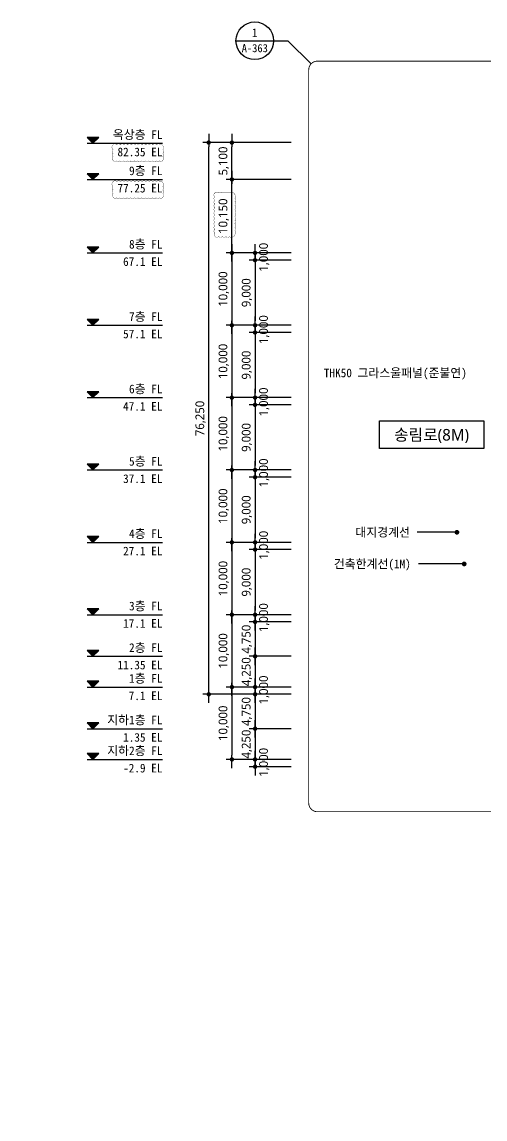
# Model space of a CAD drawing. Header units: millimetres. Extents: x -408440 to 245560, y -226171 to -13195.
# Drawn here: x -81440 to -17471, y -223737 to -72122 of the extents above; entities that cross this region are included whole.
import ezdxf
from ezdxf.enums import TextEntityAlignment as Align
from ezdxf.xclip import XClip

# ---------------------------------------------------------------- set-up
doc = ezdxf.new("R2010")
doc.units = ezdxf.units.MM
doc.header["$LTSCALE"] = 5
doc.header["$MEASUREMENT"] = 0
doc.linetypes.add('CEN', pattern=[62, 60, -1, 0, -1])
doc.linetypes.add('DASHDOTX2', pattern=[2, 1, -0.5, 0, -0.5])
doc.layers.get('0').update_dxf_attribs({"linetype": 'CONTINUOUS'})
for name, color, linetype, lineweight in [('A-CONC-LIN1', 2, 'CONTINUOUS', 40), ('A-DIMS', 7, 'CONTINUOUS', 25), ('A-MKXS-LEAD', 7, 'CONTINUOUS', 25), ('A-MKXS-MAK2', 3, 'DASHDOTX2', 25), ('A-MKXS-TEXT1', 3, 'CONTINUOUS', 25), ('A-MKXS-TEXT2', 7, 'CONTINUOUS', 25), ('A-MKXX-NAME', 3, 'CONTINUOUS', 25), ('A-XXXX-SYMB', 7, 'CONTINUOUS', 25), ('A-XXXX-TXT2', 3, 'CONTINUOUS', 25), ('REV-202205', 20, 'CONTINUOUS', 25)]:
    doc.layers.add(name, color=color, linetype=linetype, lineweight=lineweight)
doc.layers.add('A-CONC-SOLD', color=253, linetype='CEN')
doc.layers.add('ROOM', color=7, linetype='CONTINUOUS')
doc.styles.add('HY울릉도L', font='')
doc.styles.add('돋움체', font='')
doc.styles.add('맑은고딕', font='malgun.ttf')
doc.styles.get('HY울릉도L').set_extended_font_data('HY울릉도L')
doc.styles.get('돋움체').set_extended_font_data('DotumChe')
doc.dimstyles.new('CDIM', dxfattribs={"dimtxt": 3, "dimasz": 1.5, "dimexe": 2, "dimexo": 1, "dimgap": 1, "dimtad": 1, "dimdec": 0, "dimrnd": 0.5, "dimzin": 0, "dimdsep": 32, "dimlunit": 6, "dimtxsty": 'HY울릉도L', "dimblk1": '_CIDOT', "dimblk2": '_CIDOT', "dimsah": 1, "dimcen": 5.5, "dimclrd": 2, "dimclre": 2, "dimclrt": 7, "dimadec": 0, "dimazin": 0, "dimtfac": 1, "dimtdec": 0, "dimtix": 1, "dimtmove": 2, "dimatfit": 1, "dimldrblk": '_CIDOT', "dimfxl": 1, "dimtolj": 1, "dimtzin": 0, "dimlwd": -1, "dimarcsym": 0})

# ---------------------------------------------------------------- blocks, each defined once
blk = doc.blocks.new('_CIDOT')
at = {"color": 0, "linetype": 'ByBlock'}
blk.add_line((2, 0), (-1, 0), dxfattribs=at)
at = {"color": 0, "linetype": 'ByBlock', "const_width": 0.5}
blk.add_lwpolyline([(-0.25, 0, 1), (0.25, 0, 1)], format="xyb", close=True, dxfattribs=at)
blk = doc.blocks.new('*D103')
at = {"layer": 'A-DIMS', "lineweight": -2, "transparency": 16777216}
for p, q in [((123760, -217424), (114760, -217424)), ((123760, -227574), (114760, -227574))]:
    blk.add_line(p, q, dxfattribs=at)
at = {"layer": 'A-DIMS', "transparency": 16777216}
blk.add_line((115560, -226974), (115560, -218024), dxfattribs=at)
at = {"layer": 'A-DIMS', "transparency": 16777216, "xscale": 600, "yscale": 600, "zscale": 600}
for p, rotation in [((115560, -217424), 90), ((115560, -227574), 270)]:
    blk.add_blockref('_CIDOT', p, dxfattribs=dict(at, rotation=rotation))
at = {"layer": 'A-DIMS', "color": 3, "transparency": 16777216, "insert": (114436, -222499), "char_height": 1200, "attachment_point": 5, "rotation": 90, "style": '맑은고딕'}
blk.add_mtext('\\A1;10,150', dxfattribs=at)
blk = doc.blocks.new('*D104')
at = {"layer": 'A-DIMS', "lineweight": -2, "transparency": 16777216}
for p, q in [((123760, -227574), (114760, -227574)), ((123760, -237574), (114760, -237574))]:
    blk.add_line(p, q, dxfattribs=at)
at = {"layer": 'A-DIMS', "transparency": 16777216}
blk.add_line((115560, -228174), (115560, -236974), dxfattribs=at)
at = {"layer": 'A-DIMS', "transparency": 16777216, "xscale": 600, "yscale": 600, "zscale": 600}
for p, rotation in [((115560, -227574), 90), ((115560, -237574), 270)]:
    blk.add_blockref('_CIDOT', p, dxfattribs=dict(at, rotation=rotation))
at = {"layer": 'A-DIMS', "color": 3, "transparency": 16777216, "insert": (114436, -232574), "char_height": 1200, "attachment_point": 5, "rotation": 90, "style": '맑은고딕'}
blk.add_mtext('\\A1;10,000', dxfattribs=at)
blk = doc.blocks.new('*D105')
at = {"layer": 'A-DIMS', "lineweight": -2, "transparency": 16777216}
for p, q in [((123760, -237574), (114760, -237574)), ((123760, -247574), (114760, -247574))]:
    blk.add_line(p, q, dxfattribs=at)
at = {"layer": 'A-DIMS', "transparency": 16777216}
blk.add_line((115560, -238174), (115560, -246974), dxfattribs=at)
at = {"layer": 'A-DIMS', "transparency": 16777216, "xscale": 600, "yscale": 600, "zscale": 600}
for p, rotation in [((115560, -237574), 90), ((115560, -247574), 270)]:
    blk.add_blockref('_CIDOT', p, dxfattribs=dict(at, rotation=rotation))
at = {"layer": 'A-DIMS', "color": 3, "transparency": 16777216, "insert": (114436, -242574), "char_height": 1200, "attachment_point": 5, "rotation": 90, "style": '맑은고딕'}
blk.add_mtext('\\A1;10,000', dxfattribs=at)
blk = doc.blocks.new('*D106')
at = {"layer": 'A-DIMS', "lineweight": -2, "transparency": 16777216}
for p, q in [((123760, -247574), (114760, -247574)), ((123760, -257574), (114760, -257574))]:
    blk.add_line(p, q, dxfattribs=at)
at = {"layer": 'A-DIMS', "transparency": 16777216}
blk.add_line((115560, -248174), (115560, -256974), dxfattribs=at)
at = {"layer": 'A-DIMS', "transparency": 16777216, "xscale": 600, "yscale": 600, "zscale": 600}
for p, rotation in [((115560, -247574), 90), ((115560, -257574), 270)]:
    blk.add_blockref('_CIDOT', p, dxfattribs=dict(at, rotation=rotation))
at = {"layer": 'A-DIMS', "color": 3, "transparency": 16777216, "insert": (114436, -252574), "char_height": 1200, "attachment_point": 5, "rotation": 90, "style": '맑은고딕'}
blk.add_mtext('\\A1;10,000', dxfattribs=at)
blk = doc.blocks.new('*D107')
at = {"layer": 'A-DIMS', "lineweight": -2, "transparency": 16777216}
for p, q in [((123760, -257574), (114760, -257574)), ((123760, -267574), (114760, -267574))]:
    blk.add_line(p, q, dxfattribs=at)
at = {"layer": 'A-DIMS', "transparency": 16777216}
blk.add_line((115560, -258174), (115560, -266974), dxfattribs=at)
at = {"layer": 'A-DIMS', "transparency": 16777216, "xscale": 600, "yscale": 600, "zscale": 600}
for p, rotation in [((115560, -257574), 90), ((115560, -267574), 270)]:
    blk.add_blockref('_CIDOT', p, dxfattribs=dict(at, rotation=rotation))
at = {"layer": 'A-DIMS', "color": 3, "transparency": 16777216, "insert": (114436, -262574), "char_height": 1200, "attachment_point": 5, "rotation": 90, "style": '맑은고딕'}
blk.add_mtext('\\A1;10,000', dxfattribs=at)
blk = doc.blocks.new('*D108')
at = {"layer": 'A-DIMS', "lineweight": -2, "transparency": 16777216}
for p, q in [((123760, -267574), (114760, -267574)), ((123760, -277574), (114760, -277574))]:
    blk.add_line(p, q, dxfattribs=at)
at = {"layer": 'A-DIMS', "transparency": 16777216}
blk.add_line((115560, -268174), (115560, -276974), dxfattribs=at)
at = {"layer": 'A-DIMS', "transparency": 16777216, "xscale": 600, "yscale": 600, "zscale": 600}
for p, rotation in [((115560, -267574), 90), ((115560, -277574), 270)]:
    blk.add_blockref('_CIDOT', p, dxfattribs=dict(at, rotation=rotation))
at = {"layer": 'A-DIMS', "color": 3, "transparency": 16777216, "insert": (114436, -272574), "char_height": 1200, "attachment_point": 5, "rotation": 90, "style": '맑은고딕'}
blk.add_mtext('\\A1;10,000', dxfattribs=at)
blk = doc.blocks.new('*D109')
at = {"layer": 'A-DIMS', "lineweight": -2, "transparency": 16777216}
for p, q in [((123760, -277574), (114760, -277574)), ((123760, -287574), (114760, -287574))]:
    blk.add_line(p, q, dxfattribs=at)
at = {"layer": 'A-DIMS', "transparency": 16777216}
blk.add_line((115560, -278174), (115560, -286974), dxfattribs=at)
at = {"layer": 'A-DIMS', "transparency": 16777216, "xscale": 600, "yscale": 600, "zscale": 600}
for p, rotation in [((115560, -277574), 90), ((115560, -287574), 270)]:
    blk.add_blockref('_CIDOT', p, dxfattribs=dict(at, rotation=rotation))
at = {"layer": 'A-DIMS', "color": 3, "transparency": 16777216, "insert": (114436, -282574), "char_height": 1200, "attachment_point": 5, "rotation": 90, "style": '맑은고딕'}
blk.add_mtext('\\A1;10,000', dxfattribs=at)
blk = doc.blocks.new('*D110')
at = {"layer": 'A-DIMS', "lineweight": -2, "transparency": 16777216}
for p, q in [((123760, -287574), (114760, -287574)), ((123760, -297574), (114760, -297574))]:
    blk.add_line(p, q, dxfattribs=at)
at = {"layer": 'A-DIMS', "transparency": 16777216}
blk.add_line((115560, -288174), (115560, -296974), dxfattribs=at)
at = {"layer": 'A-DIMS', "transparency": 16777216, "xscale": 600, "yscale": 600, "zscale": 600}
for p, rotation in [((115560, -287574), 90), ((115560, -297574), 270)]:
    blk.add_blockref('_CIDOT', p, dxfattribs=dict(at, rotation=rotation))
at = {"layer": 'A-DIMS', "color": 3, "transparency": 16777216, "insert": (114436, -292574), "char_height": 1200, "attachment_point": 5, "rotation": 90, "style": '맑은고딕'}
blk.add_mtext('\\A1;10,000', dxfattribs=at)
blk = doc.blocks.new('*D111')
at = {"layer": 'A-DIMS', "transparency": 16777216}
for p, q in [((118760, -226974), (118760, -226374)), ((118760, -228574), (118760, -227574)), ((118760, -229174), (118760, -229774))]:
    blk.add_line(p, q, dxfattribs=at)
at = {"layer": 'A-DIMS', "lineweight": -2, "transparency": 16777216}
for p, q in [((123760, -227574), (117960, -227574)), ((123760, -228574), (117960, -228574))]:
    blk.add_line(p, q, dxfattribs=at)
at = {"layer": 'A-DIMS', "transparency": 16777216, "xscale": 600, "yscale": 600, "zscale": 600}
for p, rotation in [((118760, -227574), 270), ((118760, -228574), 90)]:
    blk.add_blockref('_CIDOT', p, dxfattribs=dict(at, rotation=rotation))
at = {"layer": 'A-DIMS', "color": 3, "transparency": 16777216, "insert": (120036, -228174), "char_height": 1200, "attachment_point": 5, "rotation": 90, "style": '맑은고딕'}
blk.add_mtext('\\A1;1,000', dxfattribs=at)
blk = doc.blocks.new('*D112')
at = {"layer": 'A-DIMS', "lineweight": -2, "transparency": 16777216}
for p, q in [((123760, -228574), (117960, -228574)), ((123760, -237574), (117960, -237574))]:
    blk.add_line(p, q, dxfattribs=at)
at = {"layer": 'A-DIMS', "transparency": 16777216}
blk.add_line((118760, -229174), (118760, -236974), dxfattribs=at)
at = {"layer": 'A-DIMS', "transparency": 16777216, "xscale": 600, "yscale": 600, "zscale": 600}
for p, rotation in [((118760, -228574), 90), ((118760, -237574), 270)]:
    blk.add_blockref('_CIDOT', p, dxfattribs=dict(at, rotation=rotation))
at = {"layer": 'A-DIMS', "color": 3, "transparency": 16777216, "insert": (117639, -233074), "char_height": 1200, "attachment_point": 5, "rotation": 90, "style": '맑은고딕'}
blk.add_mtext('\\A1;9,000', dxfattribs=at)
blk = doc.blocks.new('*D113')
at = {"layer": 'A-DIMS', "transparency": 16777216}
for p, q in [((118760, -236974), (118760, -236374)), ((118760, -238574), (118760, -237574)), ((118760, -239174), (118760, -239774))]:
    blk.add_line(p, q, dxfattribs=at)
at = {"layer": 'A-DIMS', "lineweight": -2, "transparency": 16777216}
for p, q in [((123760, -237574), (117960, -237574)), ((123760, -238574), (117960, -238574))]:
    blk.add_line(p, q, dxfattribs=at)
at = {"layer": 'A-DIMS', "transparency": 16777216, "xscale": 600, "yscale": 600, "zscale": 600}
for p, rotation in [((118760, -237574), 270), ((118760, -238574), 90)]:
    blk.add_blockref('_CIDOT', p, dxfattribs=dict(at, rotation=rotation))
at = {"layer": 'A-DIMS', "color": 3, "transparency": 16777216, "insert": (120036, -238174), "char_height": 1200, "attachment_point": 5, "rotation": 90, "style": '맑은고딕'}
blk.add_mtext('\\A1;1,000', dxfattribs=at)
blk = doc.blocks.new('*D114')
at = {"layer": 'A-DIMS', "lineweight": -2, "transparency": 16777216}
for p, q in [((123760, -238574), (117960, -238574)), ((123760, -247574), (117960, -247574))]:
    blk.add_line(p, q, dxfattribs=at)
at = {"layer": 'A-DIMS', "transparency": 16777216}
blk.add_line((118760, -239174), (118760, -246974), dxfattribs=at)
at = {"layer": 'A-DIMS', "transparency": 16777216, "xscale": 600, "yscale": 600, "zscale": 600}
for p, rotation in [((118760, -238574), 90), ((118760, -247574), 270)]:
    blk.add_blockref('_CIDOT', p, dxfattribs=dict(at, rotation=rotation))
at = {"layer": 'A-DIMS', "color": 3, "transparency": 16777216, "insert": (117639, -243074), "char_height": 1200, "attachment_point": 5, "rotation": 90, "style": '맑은고딕'}
blk.add_mtext('\\A1;9,000', dxfattribs=at)
blk = doc.blocks.new('*D115')
at = {"layer": 'A-DIMS', "transparency": 16777216}
for p, q in [((118760, -246974), (118760, -246374)), ((118760, -248574), (118760, -247574)), ((118760, -249174), (118760, -249774))]:
    blk.add_line(p, q, dxfattribs=at)
at = {"layer": 'A-DIMS', "lineweight": -2, "transparency": 16777216}
for p, q in [((123760, -247574), (117960, -247574)), ((123760, -248574), (117960, -248574))]:
    blk.add_line(p, q, dxfattribs=at)
at = {"layer": 'A-DIMS', "transparency": 16777216, "xscale": 600, "yscale": 600, "zscale": 600}
for p, rotation in [((118760, -247574), 270), ((118760, -248574), 90)]:
    blk.add_blockref('_CIDOT', p, dxfattribs=dict(at, rotation=rotation))
at = {"layer": 'A-DIMS', "color": 3, "transparency": 16777216, "insert": (120036, -248174), "char_height": 1200, "attachment_point": 5, "rotation": 90, "style": '맑은고딕'}
blk.add_mtext('\\A1;1,000', dxfattribs=at)
blk = doc.blocks.new('*D116')
at = {"layer": 'A-DIMS', "lineweight": -2, "transparency": 16777216}
for p, q in [((123760, -248574), (117960, -248574)), ((123760, -257574), (117960, -257574))]:
    blk.add_line(p, q, dxfattribs=at)
at = {"layer": 'A-DIMS', "transparency": 16777216}
blk.add_line((118760, -249174), (118760, -256974), dxfattribs=at)
at = {"layer": 'A-DIMS', "transparency": 16777216, "xscale": 600, "yscale": 600, "zscale": 600}
for p, rotation in [((118760, -248574), 90), ((118760, -257574), 270)]:
    blk.add_blockref('_CIDOT', p, dxfattribs=dict(at, rotation=rotation))
at = {"layer": 'A-DIMS', "color": 3, "transparency": 16777216, "insert": (117639, -253074), "char_height": 1200, "attachment_point": 5, "rotation": 90, "style": '맑은고딕'}
blk.add_mtext('\\A1;9,000', dxfattribs=at)
blk = doc.blocks.new('*D117')
at = {"layer": 'A-DIMS', "lineweight": -2, "transparency": 16777216}
for p, q in [((123760, -257574), (117960, -257574)), ((123760, -258574), (117960, -258574))]:
    blk.add_line(p, q, dxfattribs=at)
at = {"layer": 'A-DIMS', "transparency": 16777216}
for p, q in [((118760, -256974), (118760, -256374)), ((118760, -258574), (118760, -257574)), ((118760, -259174), (118760, -259774))]:
    blk.add_line(p, q, dxfattribs=at)
at = {"layer": 'A-DIMS', "transparency": 16777216, "xscale": 600, "yscale": 600, "zscale": 600}
for p, rotation in [((118760, -257574), 270), ((118760, -258574), 90)]:
    blk.add_blockref('_CIDOT', p, dxfattribs=dict(at, rotation=rotation))
at = {"layer": 'A-DIMS', "color": 3, "transparency": 16777216, "insert": (120036, -257974), "char_height": 1200, "attachment_point": 5, "rotation": 90, "style": '맑은고딕'}
blk.add_mtext('\\A1;1,000', dxfattribs=at)
blk = doc.blocks.new('*D118')
at = {"layer": 'A-DIMS', "lineweight": -2, "transparency": 16777216}
for p, q in [((123760, -258574), (117960, -258574)), ((123760, -267574), (117960, -267574))]:
    blk.add_line(p, q, dxfattribs=at)
at = {"layer": 'A-DIMS', "transparency": 16777216}
blk.add_line((118760, -259174), (118760, -266974), dxfattribs=at)
at = {"layer": 'A-DIMS', "transparency": 16777216, "xscale": 600, "yscale": 600, "zscale": 600}
for p, rotation in [((118760, -258574), 90), ((118760, -267574), 270)]:
    blk.add_blockref('_CIDOT', p, dxfattribs=dict(at, rotation=rotation))
at = {"layer": 'A-DIMS', "color": 3, "transparency": 16777216, "insert": (117639, -263074), "char_height": 1200, "attachment_point": 5, "rotation": 90, "style": '맑은고딕'}
blk.add_mtext('\\A1;9,000', dxfattribs=at)
blk = doc.blocks.new('*D119')
at = {"layer": 'A-DIMS', "transparency": 16777216}
for p, q in [((118760, -266974), (118760, -266374)), ((118760, -268574), (118760, -267574)), ((118760, -269174), (118760, -269774))]:
    blk.add_line(p, q, dxfattribs=at)
at = {"layer": 'A-DIMS', "lineweight": -2, "transparency": 16777216}
for p, q in [((123760, -267574), (117960, -267574)), ((123760, -268574), (117960, -268574))]:
    blk.add_line(p, q, dxfattribs=at)
at = {"layer": 'A-DIMS', "transparency": 16777216, "xscale": 600, "yscale": 600, "zscale": 600}
for p, rotation in [((118760, -267574), 270), ((118760, -268574), 90)]:
    blk.add_blockref('_CIDOT', p, dxfattribs=dict(at, rotation=rotation))
at = {"layer": 'A-DIMS', "color": 3, "transparency": 16777216, "insert": (120036, -267974), "char_height": 1200, "attachment_point": 5, "rotation": 90, "style": '맑은고딕'}
blk.add_mtext('\\A1;1,000', dxfattribs=at)
blk = doc.blocks.new('*D120')
at = {"layer": 'A-DIMS', "lineweight": -2, "transparency": 16777216}
for p, q in [((123760, -268574), (117960, -268574)), ((123760, -277574), (117960, -277574))]:
    blk.add_line(p, q, dxfattribs=at)
at = {"layer": 'A-DIMS', "transparency": 16777216}
blk.add_line((118760, -269174), (118760, -276974), dxfattribs=at)
at = {"layer": 'A-DIMS', "transparency": 16777216, "xscale": 600, "yscale": 600, "zscale": 600}
for p, rotation in [((118760, -268574), 90), ((118760, -277574), 270)]:
    blk.add_blockref('_CIDOT', p, dxfattribs=dict(at, rotation=rotation))
at = {"layer": 'A-DIMS', "color": 3, "transparency": 16777216, "insert": (117639, -273074), "char_height": 1200, "attachment_point": 5, "rotation": 90, "style": '맑은고딕'}
blk.add_mtext('\\A1;9,000', dxfattribs=at)
blk = doc.blocks.new('*D121')
at = {"layer": 'A-DIMS', "transparency": 16777216}
for p, q in [((118760, -276974), (118760, -276374)), ((118760, -278574), (118760, -277574)), ((118760, -279174), (118760, -279774))]:
    blk.add_line(p, q, dxfattribs=at)
at = {"layer": 'A-DIMS', "lineweight": -2, "transparency": 16777216}
for p, q in [((123760, -277574), (117960, -277574)), ((123760, -278574), (117960, -278574))]:
    blk.add_line(p, q, dxfattribs=at)
at = {"layer": 'A-DIMS', "transparency": 16777216, "xscale": 600, "yscale": 600, "zscale": 600}
for p, rotation in [((118760, -277574), 270), ((118760, -278574), 90)]:
    blk.add_blockref('_CIDOT', p, dxfattribs=dict(at, rotation=rotation))
at = {"layer": 'A-DIMS', "color": 3, "transparency": 16777216, "insert": (120036, -277974), "char_height": 1200, "attachment_point": 5, "rotation": 90, "style": '맑은고딕'}
blk.add_mtext('\\A1;1,000', dxfattribs=at)
blk = doc.blocks.new('*D122')
at = {"layer": 'A-DIMS', "transparency": 16777216}
for p, q in [((118760, -277974), (118760, -277374)), ((118760, -278574), (118760, -283324)), ((118760, -283924), (118760, -284524))]:
    blk.add_line(p, q, dxfattribs=at)
at = {"layer": 'A-DIMS', "lineweight": -2, "transparency": 16777216}
for p, q in [((123760, -278574), (117960, -278574)), ((123760, -283324), (117960, -283324))]:
    blk.add_line(p, q, dxfattribs=at)
at = {"layer": 'A-DIMS', "transparency": 16777216, "xscale": 600, "yscale": 600, "zscale": 600}
for p, rotation in [((118760, -278574), 270), ((118760, -283324), 90)]:
    blk.add_blockref('_CIDOT', p, dxfattribs=dict(at, rotation=rotation))
at = {"layer": 'A-DIMS', "color": 3, "transparency": 16777216, "insert": (117639, -280949), "char_height": 1200, "attachment_point": 5, "rotation": 90, "style": '맑은고딕'}
blk.add_mtext('\\A1;4,750', dxfattribs=at)
blk = doc.blocks.new('*D123')
at = {"layer": 'A-DIMS', "transparency": 16777216}
for p, q in [((118760, -286974), (118760, -286374)), ((118760, -288574), (118760, -287574)), ((118760, -289174), (118760, -289774))]:
    blk.add_line(p, q, dxfattribs=at)
at = {"layer": 'A-DIMS', "lineweight": -2, "transparency": 16777216}
for p, q in [((123760, -287574), (117960, -287574)), ((123760, -288574), (117960, -288574))]:
    blk.add_line(p, q, dxfattribs=at)
at = {"layer": 'A-DIMS', "transparency": 16777216, "xscale": 600, "yscale": 600, "zscale": 600}
for p, rotation in [((118760, -287574), 270), ((118760, -288574), 90)]:
    blk.add_blockref('_CIDOT', p, dxfattribs=dict(at, rotation=rotation))
at = {"layer": 'A-DIMS', "color": 3, "transparency": 16777216, "insert": (120036, -287974), "char_height": 1200, "attachment_point": 5, "rotation": 90, "style": '맑은고딕'}
blk.add_mtext('\\A1;1,000', dxfattribs=at)
blk = doc.blocks.new('*D124')
at = {"layer": 'A-DIMS', "transparency": 16777216}
for p, q in [((118760, -296974), (118760, -296374)), ((118760, -298574), (118760, -297574)), ((118760, -299174), (118760, -299774))]:
    blk.add_line(p, q, dxfattribs=at)
at = {"layer": 'A-DIMS', "lineweight": -2, "transparency": 16777216}
for p, q in [((123760, -297574), (117960, -297574)), ((123760, -298574), (117960, -298574))]:
    blk.add_line(p, q, dxfattribs=at)
at = {"layer": 'A-DIMS', "transparency": 16777216, "xscale": 600, "yscale": 600, "zscale": 600}
for p, rotation in [((118760, -297574), 270), ((118760, -298574), 90)]:
    blk.add_blockref('_CIDOT', p, dxfattribs=dict(at, rotation=rotation))
at = {"layer": 'A-DIMS', "color": 3, "transparency": 16777216, "insert": (120036, -297974), "char_height": 1200, "attachment_point": 5, "rotation": 90, "style": '맑은고딕'}
blk.add_mtext('\\A1;1,000', dxfattribs=at)
blk = doc.blocks.new('*D125')
at = {"layer": 'A-DIMS', "lineweight": -2, "transparency": 16777216}
for p, q in [((123760, -212324), (114760, -212324)), ((123760, -217424), (114760, -217424))]:
    blk.add_line(p, q, dxfattribs=at)
at = {"layer": 'A-DIMS', "transparency": 16777216}
blk.add_line((115560, -216824), (115560, -212924), dxfattribs=at)
at = {"layer": 'A-DIMS', "transparency": 16777216, "xscale": 600, "yscale": 600, "zscale": 600}
for p, rotation in [((115560, -212324), 90), ((115560, -217424), 270)]:
    blk.add_blockref('_CIDOT', p, dxfattribs=dict(at, rotation=rotation))
at = {"layer": 'A-DIMS', "color": 3, "transparency": 16777216, "insert": (114436, -214874), "char_height": 1200, "attachment_point": 5, "rotation": 90, "style": '맑은고딕'}
blk.add_mtext('\\A1;5,100', dxfattribs=at)
blk = doc.blocks.new('*D126')
at = {"layer": 'A-DIMS', "lineweight": -2, "transparency": 16777216}
for p, q in [((123760, -212324), (111560, -212324)), ((123760, -288574), (111560, -288574))]:
    blk.add_line(p, q, dxfattribs=at)
at = {"layer": 'A-DIMS', "transparency": 16777216}
blk.add_line((112360, -287974), (112360, -212924), dxfattribs=at)
at = {"layer": 'A-DIMS', "transparency": 16777216, "xscale": 600, "yscale": 600, "zscale": 600}
for p, rotation in [((112360, -212324), 90), ((112360, -288574), 270)]:
    blk.add_blockref('_CIDOT', p, dxfattribs=dict(at, rotation=rotation))
at = {"layer": 'A-DIMS', "color": 3, "transparency": 16777216, "insert": (111239, -250449), "char_height": 1200, "attachment_point": 5, "rotation": 90, "style": '맑은고딕'}
blk.add_mtext('\\A1;76,250', dxfattribs=at)
blk = doc.blocks.new('*D127')
at = {"layer": 'A-DIMS', "lineweight": -2, "transparency": 16777216}
for p, q in [((123760, -283324), (117960, -283324)), ((123760, -287574), (117960, -287574))]:
    blk.add_line(p, q, dxfattribs=at)
at = {"layer": 'A-DIMS', "transparency": 16777216}
for p, q in [((118760, -282724), (118760, -282124)), ((118760, -283324), (118760, -287574)), ((118760, -288174), (118760, -288774))]:
    blk.add_line(p, q, dxfattribs=at)
at = {"layer": 'A-DIMS', "transparency": 16777216, "xscale": 600, "yscale": 600, "zscale": 600}
for p, rotation in [((118760, -283324), 270), ((118760, -287574), 90)]:
    blk.add_blockref('_CIDOT', p, dxfattribs=dict(at, rotation=rotation))
at = {"layer": 'A-DIMS', "color": 3, "transparency": 16777216, "insert": (117639, -285449), "char_height": 1200, "attachment_point": 5, "rotation": 90, "style": '맑은고딕'}
blk.add_mtext('\\A1;4,250', dxfattribs=at)
blk = doc.blocks.new('*D128')
at = {"layer": 'A-DIMS', "transparency": 16777216}
for p, q in [((118760, -287974), (118760, -287374)), ((118760, -288574), (118760, -293324)), ((118760, -293924), (118760, -294524))]:
    blk.add_line(p, q, dxfattribs=at)
at = {"layer": 'A-DIMS', "lineweight": -2, "transparency": 16777216}
for p, q in [((123760, -288574), (117960, -288574)), ((123760, -293324), (117960, -293324))]:
    blk.add_line(p, q, dxfattribs=at)
at = {"layer": 'A-DIMS', "transparency": 16777216, "xscale": 600, "yscale": 600, "zscale": 600}
for p, rotation in [((118760, -288574), 270), ((118760, -293324), 90)]:
    blk.add_blockref('_CIDOT', p, dxfattribs=dict(at, rotation=rotation))
at = {"layer": 'A-DIMS', "color": 3, "transparency": 16777216, "insert": (117639, -290949), "char_height": 1200, "attachment_point": 5, "rotation": 90, "style": '맑은고딕'}
blk.add_mtext('\\A1;4,750', dxfattribs=at)
blk = doc.blocks.new('*D129')
at = {"layer": 'A-DIMS', "transparency": 16777216}
for p, q in [((118760, -292724), (118760, -292124)), ((118760, -293324), (118760, -297574)), ((118760, -298174), (118760, -298774))]:
    blk.add_line(p, q, dxfattribs=at)
at = {"layer": 'A-DIMS', "lineweight": -2, "transparency": 16777216}
for p, q in [((123760, -293324), (117960, -293324)), ((123760, -297574), (117960, -297574))]:
    blk.add_line(p, q, dxfattribs=at)
at = {"layer": 'A-DIMS', "transparency": 16777216, "xscale": 600, "yscale": 600, "zscale": 600}
for p, rotation in [((118760, -293324), 270), ((118760, -297574), 90)]:
    blk.add_blockref('_CIDOT', p, dxfattribs=dict(at, rotation=rotation))
at = {"layer": 'A-DIMS', "color": 3, "transparency": 16777216, "insert": (117639, -295449), "char_height": 1200, "attachment_point": 5, "rotation": 90, "style": '맑은고딕'}
blk.add_mtext('\\A1;4,250', dxfattribs=at)
blk = doc.blocks.new('횡단면도_실명')
at = {"layer": 'A-MKXS-LEAD'}
for p, q in [((101293, 55841), (95782, 55841)), ((102293, 51470), (95982, 51470))]:
    blk.add_line(p, q, dxfattribs=at)
at = {"layer": 'A-MKXS-LEAD', "const_width": 320}
for points in [[(101127, 55857, 1), (101459, 55824, 1)], [(102127, 51487, 1), (102459, 51454, 1)]]:
    blk.add_lwpolyline(points, format="xyb", close=True, dxfattribs=at)
at = {"layer": 'ROOM'}
blk.add_lwpolyline([(104986, 67398), (90586, 67398), (90586, 71238), (104986, 71238)], close=True, dxfattribs=at)
at = {"layer": 'A-MKXS-TEXT1', "style": '돋움체'}
for s, p in [('THK50 그라스울패널(준불연)', (82906, 77868)), ('대지경계선', (87275, 55841)), ('건축한계선(1M)', (84285, 51470))]:
    blk.add_text(s, height=1200, dxfattribs=at).set_placement(p, align=Align.MIDDLE_LEFT)
at = {"layer": 'A-MKXS-TEXT1', "style": '맑은고딕'}
blk.add_text('송림로(8M)', height=1600, dxfattribs=at).set_placement((97786, 69318), align=Align.MIDDLE_CENTER)
blk = doc.blocks.new('지하2층')
at = {"layer": 'A-CONC-SOLD'}
h = blk.add_hatch(color=256, dxfattribs=at)
h.dxf.hatch_style = 1
h.paths.add_polyline_path([(4801324, -401919), (4801494, -401919), (4801479, -401928), (4801479, -402319), (4759169, -402319), (4759169, -401928), (4759154, -401919), (4759324, -401919), (4759324, -401129), (4759124, -401129), (4759124, -401619), (4682414, -401619), (4682414, -401119), (4682234, -401119), (4682234, -401619), (4681974, -401619), (4681974, -392419), (4681274, -392419), (4681274, -401919), (4758324, -401919), (4758324, -402619), (4802324, -402619), (4802324, -401919), (4879374, -401919), (4879374, -392419), (4878674, -392419), (4878674, -401619), (4878414, -401619), (4878414, -401119), (4878234, -401119), (4878234, -401619), (4801524, -401619), (4801524, -401129), (4801324, -401129)])
at = {"layer": 'A-CONC-LIN1'}
blk.add_lwpolyline([(4801324, -401919), (4801494, -401919), (4801479, -401928), (4801479, -402319), (4759169, -402319), (4759169, -401928), (4759154, -401919), (4759324, -401919), (4759324, -401129), (4759124, -401129), (4759124, -401619), (4682414, -401619), (4682414, -401119), (4682234, -401119), (4682234, -401619), (4681974, -401619), (4681974, -392419), (4681274, -392419), (4681274, -401919), (4758324, -401919), (4758324, -402619), (4802324, -402619), (4802324, -401919), (4879374, -401919)], dxfattribs=at)
blk = doc.blocks.new('0624 확대단면 표기-2')
at = {"layer": 'A-MKXS-MAK2', "linetype": 'Continuous'}
for p, q in [((19894, 148698), (27068, 148698)), ((27068, 148698), (30294, 145529))]:
    blk.add_line(p, q, dxfattribs=at)
at = {"layer": 'A-MKXS-MAK2', "ltscale": 1200, "const_width": 120}
blk.add_lwpolyline([(157943, 145880), (31143, 145880, 0.4142136), (29943, 144680), (29943, 43354, 0.4142136), (31143, 42154), (157943, 42154, 0.4142136), (159143, 43354), (159143, 144680, 0.4142136)], format="xyb", close=True, dxfattribs=at)
at = {"layer": 'A-MKXS-MAK2', "linetype": 'Continuous'}
blk.add_circle((22494, 148698), 2600, dxfattribs=at)
at = {"layer": 'A-MKXS-TEXT2', "style": '돋움체'}
for s, height, p in [('1', 1200, (22494, 149800)), ('A-363', 1120, (22494, 147668))]:
    blk.add_text(s, height=height, dxfattribs=at).set_placement(p, align=Align.MIDDLE)
blk = doc.blocks.new('레벨')
at = {"layer": 'A-XXXX-SYMB'}
for points in [[(96360, -212423.7), (97160, -211623.7), (95560, -211623.7)], [(96360, -217423.7), (97160, -216623.7), (95560, -216623.7)], [(96360, -227573.7), (97160, -226773.7), (95560, -226773.7)], [(96360, -237573.7), (97160, -236773.7), (95560, -236773.7)], [(96360, -247573.7), (97160, -246773.7), (95560, -246773.7)], [(96360, -257573.7), (97160, -256773.7), (95560, -256773.7)], [(96360, -267573.7), (97160, -266773.7), (95560, -266773.7)], [(96360, -277573.7), (97160, -276773.7), (95560, -276773.7)], [(96360, -283323.7), (97160, -282523.7), (95560, -282523.7)], [(96360, -287573.7), (97160, -286773.7), (95560, -286773.7)], [(96360, -293323.7), (97160, -292523.7), (95560, -292523.7)], [(96360, -297573.7), (97160, -296773.7), (95560, -296773.7)]]:
    blk.add_hatch(color=256, dxfattribs=at).paths.add_polyline_path(points)
for p, q in [((95560, -211623.7), (96360, -212423.7)), ((97160, -211623.7), (95560, -211623.7)), ((96360, -212423.7), (97160, -211623.7)), ((95560, -212423.7), (105960, -212423.7)), ((95560, -216623.7), (96360, -217423.7)), ((97160, -216623.7), (95560, -216623.7)), ((96360, -217423.7), (97160, -216623.7)), ((95560, -217423.7), (105960, -217423.7)), ((95560, -226773.7), (96360, -227573.7)), ((97160, -226773.7), (95560, -226773.7)), ((96360, -227573.7), (97160, -226773.7)), ((95560, -227573.7), (105960, -227573.7)), ((95560, -236773.7), (96360, -237573.7)), ((97160, -236773.7), (95560, -236773.7)), ((95560, -237573.7), (105960, -237573.7)), ((96360, -237573.7), (97160, -236773.7)), ((95560, -246773.7), (96360, -247573.7)), ((97160, -246773.7), (95560, -246773.7)), ((96360, -247573.7), (97160, -246773.7)), ((95560, -247573.7), (105960, -247573.7)), ((95560, -256773.7), (96360, -257573.7)), ((97160, -256773.7), (95560, -256773.7)), ((95560, -257573.7), (105960, -257573.7)), ((96360, -257573.7), (97160, -256773.7)), ((95560, -266773.7), (96360, -267573.7)), ((97160, -266773.7), (95560, -266773.7)), ((96360, -267573.7), (97160, -266773.7)), ((95560, -267573.7), (105960, -267573.7)), ((95560, -276773.7), (96360, -277573.7)), ((97160, -276773.7), (95560, -276773.7)), ((96360, -277573.7), (97160, -276773.7)), ((95560, -277573.7), (105960, -277573.7)), ((95560, -282523.7), (96360, -283323.7)), ((97160, -282523.7), (95560, -282523.7)), ((95560, -283323.7), (105960, -283323.7)), ((96360, -283323.7), (97160, -282523.7)), ((95560, -286773.7), (96360, -287573.7)), ((97160, -286773.7), (95560, -286773.7)), ((95560, -287573.7), (105960, -287573.7)), ((96360, -287573.7), (97160, -286773.7)), ((95560, -292523.7), (96360, -293323.7)), ((97160, -292523.7), (95560, -292523.7)), ((96360, -293323.7), (97160, -292523.7)), ((95560, -293323.7), (105960, -293323.7)), ((95560, -296773.7), (96360, -297573.7)), ((97160, -296773.7), (95560, -296773.7)), ((96360, -297573.7), (97160, -296773.7)), ((95560, -297573.7), (105960, -297573.7))]:
    blk.add_line(p, q, dxfattribs=at)
at = {"layer": 'A-XXXX-TXT2', "style": '돋움체'}
for s, p in [('옥상층 FL', (105960, -211223.7)), ('82.35 EL', (105960, -213623.7)), ('9층 FL', (105960, -216223.7)), ('77.25 EL', (105960, -218623.7)), ('8층 FL', (105960, -226373.7)), ('67.1 EL', (105960, -228773.7)), ('7층 FL', (105960, -236373.7)), ('57.1 EL', (105960, -238773.7)), ('6층 FL', (105960, -246373.7)), ('47.1 EL', (105960, -248773.7)), ('5층 FL', (105960, -256373.7)), ('37.1 EL', (105960, -258773.7)), ('4층 FL', (105960, -266373.7)), ('27.1 EL', (105960, -268773.7)), ('3층 FL', (105960, -276373.7)), ('17.1 EL', (105960, -278773.7)), ('2층 FL', (105960, -282123.7)), ('11.35 EL', (105960, -284523.7)), ('1층 FL', (105960, -286373.7)), ('7.1 EL', (105960, -288773.7)), ('지하1층 FL', (105960, -292123.7)), ('1.35 EL', (105960, -294523.7)), ('지하2층 FL', (105960, -296373.7)), ('-2.9 EL', (105960, -298773.7))]:
    blk.add_text(s, height=1200, dxfattribs=at).set_placement(p, align=Align.MIDDLE_RIGHT)
at = {"layer": 'A-DIMS'}
for base, p1, p2, picture, middle in [((112360, -212323.7), (124160, -288573.7), (124160, -212323.7), '*D126', (111239.3, -250448.7)), ((115560, -212323.7), (124160, -217423.7), (124160, -212323.7), '*D125', (114436.1, -214873.7)), ((115560, -217423.7), (124160, -227573.7), (124160, -217423.7), '*D103', (114436.1, -222498.7)), ((115560, -237573.7), (124160, -227573.7), (124160, -237573.7), '*D104', (114436.1, -232573.7)), ((118760, -237573.7), (124160, -228573.7), (124160, -237573.7), '*D112', (117639.3, -233073.7)), ((115560, -247573.7), (124160, -237573.7), (124160, -247573.7), '*D105', (114436.1, -242573.7)), ((118760, -247573.7), (124160, -238573.7), (124160, -247573.7), '*D114', (117639.3, -243073.7)), ((115560, -257573.7), (124160, -247573.7), (124160, -257573.7), '*D106', (114436.1, -252573.7)), ((118760, -257573.7), (124160, -248573.7), (124160, -257573.7), '*D116', (117639.3, -253073.7)), ((115560, -267573.7), (124160, -257573.7), (124160, -267573.7), '*D107', (114436.1, -262573.7)), ((118760, -267573.7), (124160, -258573.7), (124160, -267573.7), '*D118', (117639.3, -263073.7)), ((115560, -277573.7), (124160, -267573.7), (124160, -277573.7), '*D108', (114436.1, -272573.7)), ((118760, -277573.7), (124160, -268573.7), (124160, -277573.7), '*D120', (117639.3, -273073.7)), ((115560, -287573.7), (124160, -277573.7), (124160, -287573.7), '*D109', (114436.1, -282573.7)), ((118760, -283323.7), (124160, -278573.7), (124160, -283323.7), '*D122', (117639.3, -280948.7)), ((118760, -287573.7), (124160, -283323.7), (124160, -287573.7), '*D127', (117639.3, -285448.7)), ((115560, -297573.7), (124160, -287573.7), (124160, -297573.7), '*D110', (114436.1, -292573.7)), ((118760, -293323.7), (124160, -288573.7), (124160, -293323.7), '*D128', (117639.3, -290948.7)), ((118760, -297573.7), (124160, -293323.7), (124160, -297573.7), '*D129', (117639.3, -295448.7))]:
    dim = blk.add_linear_dim(base=base, p1=p1, p2=p2, angle=270, dimstyle='CDIM', override={"dimscale": 400, "dimtxsty": '맑은고딕', "dimclrd": 256, "dimclre": 256, "dimclrt": 3}, dxfattribs=at)
    dim.commit()
    dim.dimension.update_dxf_attribs({"geometry": picture, "text_midpoint": middle})
for base, p1, p2, picture, middle in [((118760, -227573.7), (124160, -228573.7), (124160, -227573.7), '*D111', (120036.1, -228173.7)), ((118760, -237573.7), (124160, -238573.7), (124160, -237573.7), '*D113', (120036.1, -238173.7)), ((118760, -247573.7), (124160, -248573.7), (124160, -247573.7), '*D115', (120036.1, -248173.7)), ((118760, -257573.7), (124160, -258573.7), (124160, -257573.7), '*D117', (120036.1, -257973.7)), ((118760, -267573.7), (124160, -268573.7), (124160, -267573.7), '*D119', (120036.1, -267973.7)), ((118760, -277573.7), (124160, -278573.7), (124160, -277573.7), '*D121', (120036.1, -277973.7)), ((118760, -287573.7), (124160, -288573.7), (124160, -287573.7), '*D123', (120036.1, -287973.7)), ((118760, -297573.7), (124160, -298573.7), (124160, -297573.7), '*D124', (120036.1, -297973.7))]:
    dim = blk.add_linear_dim(base=base, p1=p1, p2=p2, angle=270, dimstyle='CDIM', override={"dimscale": 400, "dimtxsty": '맑은고딕', "dimclrd": 256, "dimclre": 256, "dimclrt": 3}, dxfattribs=at)
    dim.commit()
    dim.dimension.update_dxf_attribs({"geometry": picture, "text_midpoint": middle, "dimtype": 128})

msp = doc.modelspace()

# ---------------------------------------------------------------- linework, layer by layer
at = {"layer": 'REV-202205', "const_width": 40}
for points in [[(-68844.4, -89099.8, -0.52056705), (-68344.4, -89099.8, -0.52056705), (-67844.4, -89099.8, -0.52056705), (-67344.4, -89099.8, -0.52056705), (-66844.4, -89099.8, -0.52056705), (-66344.4, -89099.8, -0.52056705), (-65844.4, -89099.8, -0.52056705), (-65344.4, -89099.8, -0.52056705), (-64844.4, -89099.8, -0.52056705), (-64344.4, -89099.8, -0.52056705), (-63844.4, -89099.8, -0.52056705), (-63344.4, -89099.8, -0.52056705), (-62844.4, -89099.8, -0.52056705), (-62344.4, -89099.8, -0.52056705), (-61986.3, -89241.6, -0.52056705), (-61986.3, -89741.6, -0.52056705), (-61986.3, -90241.6, -0.52056705), (-61986.3, -90741.6, -0.52056705), (-61986.3, -91241.6, -0.52056705), (-62416.7, -91311.3, -0.52056705), (-62916.7, -91311.3, -0.52056705), (-63416.7, -91311.3, -0.52056705), (-63916.7, -91311.3, -0.52056705), (-64416.7, -91311.3, -0.52056705), (-64916.7, -91311.3, -0.52056705), (-65416.7, -91311.3, -0.52056705), (-65916.7, -91311.3, -0.52056705), (-66416.7, -91311.3, -0.52056705), (-66916.7, -91311.3, -0.52056705), (-67416.7, -91311.3, -0.52056705), (-67916.7, -91311.3, -0.52056705), (-68416.7, -91311.3, -0.52056705), (-68844.4, -91239, -0.52056705), (-68844.4, -90739, -0.52056705), (-68844.4, -90239, -0.52056705), (-68844.4, -89739, -0.52056705)], [(-68844.4, -94199.8, -0.52056705), (-68344.4, -94199.8, -0.52056705), (-67844.4, -94199.8, -0.52056705), (-67344.4, -94199.8, -0.52056705), (-66844.4, -94199.8, -0.52056705), (-66344.4, -94199.8, -0.52056705), (-65844.4, -94199.8, -0.52056705), (-65344.4, -94199.8, -0.52056705), (-64844.4, -94199.8, -0.52056705), (-64344.4, -94199.8, -0.52056705), (-63844.4, -94199.8, -0.52056705), (-63344.4, -94199.8, -0.52056705), (-62844.4, -94199.8, -0.52056705), (-62344.4, -94199.8, -0.52056705), (-61986.3, -94341.6, -0.52056705), (-61986.3, -94841.6, -0.52056705), (-61986.3, -95341.6, -0.52056705), (-61986.3, -95841.6, -0.52056705), (-61986.3, -96341.6, -0.52056705), (-62416.7, -96411.3, -0.52056705), (-62916.7, -96411.3, -0.52056705), (-63416.7, -96411.3, -0.52056705), (-63916.7, -96411.3, -0.52056705), (-64416.7, -96411.3, -0.52056705), (-64916.7, -96411.3, -0.52056705), (-65416.7, -96411.3, -0.52056705), (-65916.7, -96411.3, -0.52056705), (-66416.7, -96411.3, -0.52056705), (-66916.7, -96411.3, -0.52056705), (-67416.7, -96411.3, -0.52056705), (-67916.7, -96411.3, -0.52056705), (-68416.7, -96411.3, -0.52056705), (-68844.4, -96339, -0.52056705), (-68844.4, -95839, -0.52056705), (-68844.4, -95339, -0.52056705), (-68844.4, -94839, -0.52056705)], [(-54793.1, -95760.3, -0.52056705), (-54293.1, -95760.3, -0.52056705), (-53793.1, -95760.3, -0.52056705), (-53293.1, -95760.3, -0.52056705), (-52793.1, -95760.3, -0.52056705), (-52293.1, -95760.3, -0.52056705), (-52031.9, -95999.1, -0.52056705), (-52031.9, -96499.1, -0.52056705), (-52031.9, -96999.1, -0.52056705), (-52031.9, -97499.1, -0.52056705), (-52031.9, -97999.1, -0.52056705), (-52031.9, -98499.1, -0.52056705), (-52031.9, -98999.1, -0.52056705), (-52031.9, -99499.1, -0.52056705), (-52031.9, -99999.1, -0.52056705), (-52031.9, -100499.1, -0.52056705), (-52031.9, -100999.1, -0.52056705), (-52031.9, -101499.1, -0.52056705), (-52269.5, -101761.5, -0.52056705), (-52769.5, -101761.5, -0.52056705), (-53269.5, -101761.5, -0.52056705), (-53769.5, -101761.5, -0.52056705), (-54269.5, -101761.5, -0.52056705), (-54769.5, -101761.5, -0.52056705), (-54793.1, -101285.1, -0.52056705), (-54793.1, -100785.1, -0.52056705), (-54793.1, -100285.1, -0.52056705), (-54793.1, -99785.1, -0.52056705), (-54793.1, -99285.1, -0.52056705), (-54793.1, -98785.1, -0.52056705), (-54793.1, -98285.1, -0.52056705), (-54793.1, -97785.1, -0.52056705), (-54793.1, -97285.1, -0.52056705), (-54793.1, -96785.1, -0.52056705), (-54793.1, -96285.1, -0.52056705)]]:
    msp.add_lwpolyline(points, format="xyb", close=True, dxfattribs=at)

# ---------------------------------------------------------------- block references
for name, p in [('0624 확대단면 표기-2', (-71770, -223420)), ('횡단면도_실명', (-122645.4, -198490))]:
    msp.add_blockref(name, p)
ref = msp.add_blockref('지하2층', (-11878841.9, 782809.4), dxfattribs=dict(xscale=2.5, yscale=2.5, zscale=2.5))
XClip(ref).set_block_clipping_path([(4808205.797060851, -403539.763741599), (4837560.757056457, -389539.1669572717)])
at = {"layer": 'A-MKXX-NAME'}
msp.add_blockref('레벨', (-168000, 123533.7), dxfattribs=at)

doc.saveas('drawing.dxf')
